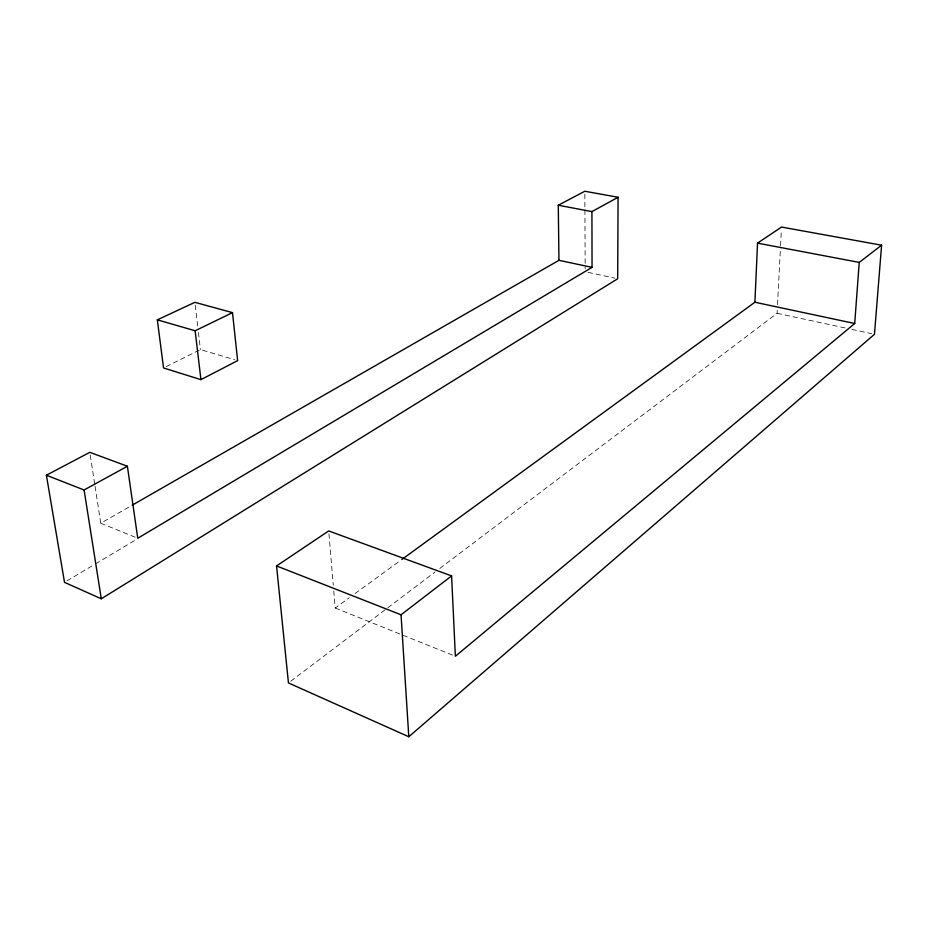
<?xml version="1.0" encoding="UTF-8"?>
<svg xmlns="http://www.w3.org/2000/svg" width="928" height="928" viewBox="0 0 928 928"><rect width="100%" height="100%" fill="white"/><g stroke="black" fill="none" stroke-linecap="round" stroke-linejoin="round"><path stroke-width="0.7" stroke-dasharray="4.64 3.48" d="M439.779 568.47L777.096 313.293L777.235 310.416M777.536 304.662L780.483 247.173M780.552 245.734L781.364 229.924M290.754 681.198L386.64 608.664M387.788 607.794L435.151 571.961M333.755 590.892L335.205 608.026L349.23 597.806M355.076 593.549L400.676 560.326M66.99 580.87L94.331 564.56M95.572 563.818L136.578 539.354M95.074 486.353L100.769 523.23L130.894 505.946M166.089 366.688L200.425 349.566L234.877 359.809M588.016 272.356L614.858 278.145M777.096 313.293L846.243 328.199M851.892 329.417L871.647 333.674M335.205 608.026L454.036 655.725M100.769 523.23L135.117 537.184M90.248 455.161L94.853 484.938M195.216 305.196L197.734 326.668M198.406 332.386L200.425 349.566M328.941 533.797L333.28 585.185M584.837 194.114L584.907 208.498M584.907 209.937L585.174 268.876"/><path stroke-width="1.39" d="M618.083 197.27L617.677 278.76L101.303 598.792L64.508 582.355L46.4 475.217L89.807 452.319L127.391 466.25L137.75 538.263L592.052 267.368L591.925 211.607L618.083 197.27L584.826 191.249L558.285 205.239L558.946 260.316L132.159 505.215M401.836 559.48L754.905 302.238L757.538 243.136L781.515 227.058L881.6 245.201L874.466 334.277L408.796 736.751L288.446 682.938L276.556 565.941L328.698 530.944L451.6 575.905L455.37 656.27L854.711 323.501L859.235 262.404L881.6 245.201M408.796 736.751L401.047 614.777L451.6 575.905M46.4 475.217L84.088 489.984L127.391 466.25M200.935 379.645L237.626 360.621L232.499 312.643L194.88 302.331L157.331 319.847L163.548 367.964L200.935 379.645L195.147 330.762L157.331 319.847M195.147 330.762L232.499 312.643M558.285 205.239L591.925 211.607M757.538 243.136L859.235 262.404M558.946 260.316L592.052 267.368M754.905 302.238L854.711 323.501M276.556 565.941L401.047 614.777M84.088 489.984L101.303 598.792"/></g></svg>
